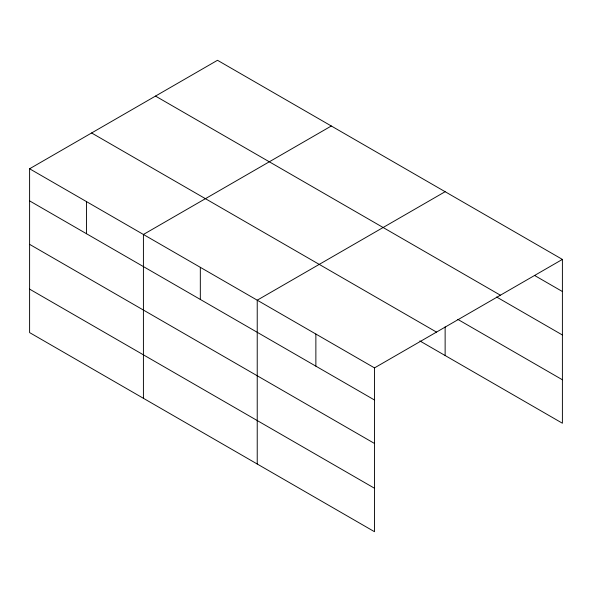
<?xml version="1.0" encoding="UTF-8"?>
<svg xmlns="http://www.w3.org/2000/svg" width="592" height="592" viewBox="0 0 592 592"><rect width="100%" height="100%" fill="white"/><g stroke="black" fill="none" stroke-linecap="round" stroke-linejoin="round"><path stroke-width="0.89" d="M374.499 443.467L374.499 367.891L29.6 168.772L29.6 332.593L374.499 531.712L374.499 443.467L29.6 244.348M419.839 340.925L562.4 423.228L562.4 259.407L217.501 60.288L29.6 168.772M331.32 125.992L143.419 234.476L143.419 398.298M445.132 191.704L257.231 300.188L257.231 464.01M374.499 367.891L562.4 259.407M534.665 275.509L562.4 291.523M155.496 96.082L500.395 295.208M496.636 297.021L562.4 334.991M457.808 319.384L562.4 379.768M91.605 132.971L436.504 332.097M29.6 200.88L374.499 400.007M29.6 289.125L374.499 488.252M445.132 326.858L445.132 355.526M315.869 334.043L315.869 366.152M200.325 267.332L200.325 299.448M86.506 201.62L86.506 233.736"/></g></svg>
